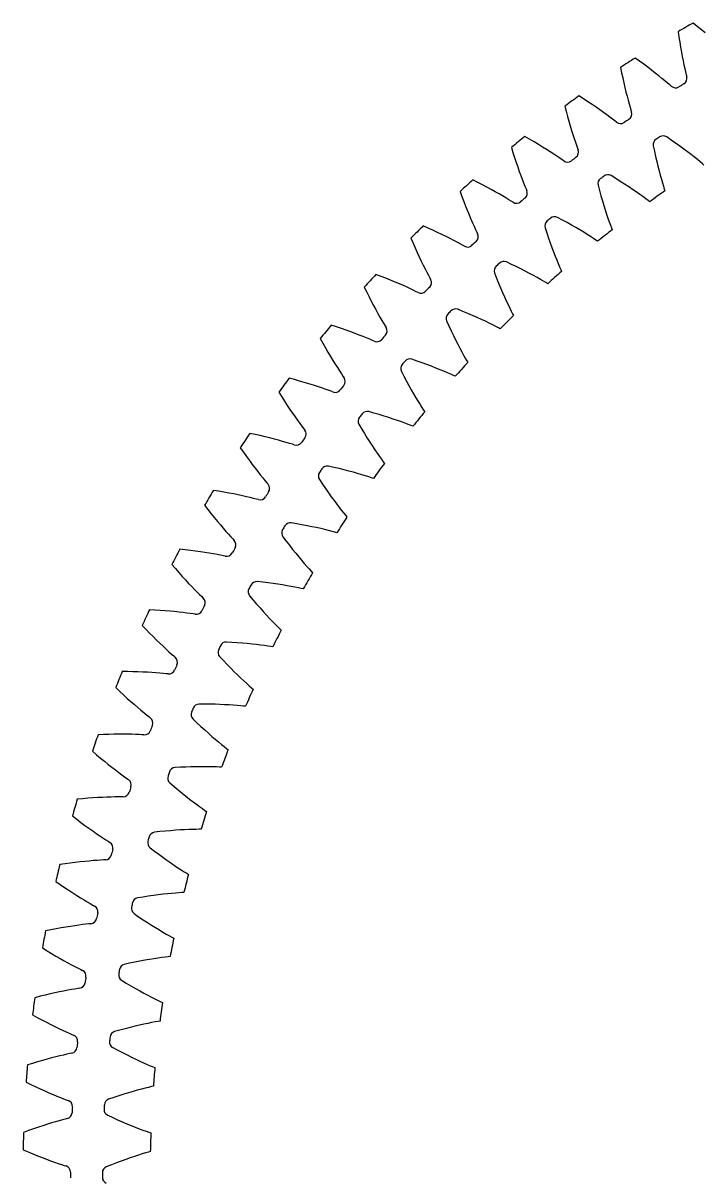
# Model space of a CAD drawing. Header units: millimetres. Extents: x -94 to 94, y -94 to 94.
# Drawn here: x -93.7 to -45.6, y -0.2 to 81.5 of the extents above; entities that cross this region are included whole.
import ezdxf

# ---------------------------------------------------------------- set-up
doc = ezdxf.new("R2010")
doc.units = ezdxf.units.MM

msp = doc.modelspace()

# ---------------------------------------------------------------- linework, layer by layer
at = {"layer": 'thin_ring_external'}
for p, q in [((-47.402409, 80.883089), (-47.34697, 80.503097)), ((-46.044242, 81.255227), (-46.345606, 81.493235)), ((-45.755409, 81.021977), (-46.044242, 81.255227)), ((-45.479518, 80.794222), (-45.755409, 81.021977)), ((-47.34697, 80.503097), (-47.289386, 80.136335)), ((-47.289386, 80.136335), (-47.23009, 79.783529)), ((-47.23009, 79.783529), (-47.169577, 79.445562)), ((-47.169577, 79.445562), (-47.108425, 79.123538)), ((-50.13312, 78.798188), (-50.446243, 79.020498)), ((-49.832754, 78.57999), (-50.13312, 78.798188)), ((-49.545594, 78.366619), (-49.832754, 78.57999)), ((-47.108425, 79.123538), (-47.047323, 78.818889)), ((-47.047323, 78.818889), (-46.987129, 78.533554)), ((-46.987129, 78.533554), (-46.928965, 78.270327)), ((-51.470514, 78.357187), (-51.395745, 77.98052)), ((-51.395745, 77.98052), (-51.319508, 77.617178)), ((-51.319508, 77.617178), (-51.242275, 77.26786)), ((-49.2722, 78.158919), (-49.545594, 78.366619)), ((-49.013293, 77.957905), (-49.2722, 78.158919)), ((-48.769835, 77.764844), (-49.013293, 77.957905)), ((-48.543162, 77.581382), (-48.769835, 77.764844)), ((-46.928965, 78.270327), (-46.874436, 78.033652)), ((-46.874436, 78.033652), (-46.826252, 77.831988)), ((-46.826252, 77.831988), (-46.794427, 77.693371)), ((-51.242275, 77.26786), (-51.164584, 76.933423)), ((-51.164584, 76.933423), (-51.087069, 76.614941)), ((-48.335249, 77.409789), (-48.543162, 77.581382)), ((-48.149325, 77.253518), (-48.335249, 77.409789)), ((-47.991689, 77.11883), (-48.149325, 77.253518)), ((-47.882745, 77.027404), (-47.991689, 77.11883)), ((-54.091206, 76.135574), (-54.415273, 76.341605)), ((-53.780091, 75.932997), (-54.091206, 76.135574)), ((-51.087069, 76.614941), (-51.010492, 76.31381)), ((-51.010492, 76.31381), (-50.935807, 76.031921)), ((-50.935807, 76.031921), (-50.864278, 75.772007)), ((-55.404338, 75.626859), (-55.310434, 75.254502)), ((-55.310434, 75.254502), (-55.215744, 74.895526)), ((-53.482411, 75.734567), (-53.780091, 75.932997)), ((-53.198768, 75.541097), (-53.482411, 75.734567)), ((-52.929935, 75.353565), (-53.198768, 75.541097)), ((-52.676937, 75.173188), (-52.929935, 75.353565)), ((-52.441191, 75.001539), (-52.676937, 75.173188)), ((-50.864278, 75.772007), (-50.797736, 75.538425)), ((-50.797736, 75.538425), (-50.739317, 75.339484)), ((-50.739317, 75.339484), (-50.700456, 75.202673)), ((-55.215744, 74.895526), (-55.120775, 74.550607)), ((-55.120775, 74.550607), (-55.026109, 74.220573)), ((-52.224789, 74.840786), (-52.441191, 75.001539)), ((-52.031128, 74.694212), (-52.224789, 74.840786)), ((-51.866819, 74.567749), (-52.031128, 74.694212)), ((-51.753349, 74.482005), (-51.866819, 74.567749)), ((-55.026109, 74.220573), (-54.932433, 73.906465)), ((-54.932433, 73.906465), (-54.84058, 73.609637)), ((-54.84058, 73.609637), (-54.751599, 73.331929)), ((-57.908175, 73.27433), (-58.242339, 73.463545)), ((-57.587122, 73.087903), (-57.908175, 73.27433)), ((-57.279698, 72.904932), (-57.587122, 73.087903)), ((-56.986546, 72.726197), (-57.279698, 72.904932)), ((-56.708489, 72.552637), (-56.986546, 72.726197)), ((-54.751599, 73.331929), (-54.666892, 73.076006)), ((-54.666892, 73.076006), (-54.58851, 72.846126)), ((-54.58851, 72.846126), (-54.520009, 72.650429)), ((-59.193619, 72.69923), (-59.080824, 72.332153)), ((-59.080824, 72.332153), (-58.967928, 71.978481)), ((-58.967928, 71.978481), (-58.855472, 71.638861)), ((-56.446611, 72.385413), (-56.708489, 72.552637)), ((-56.202408, 72.226025), (-56.446611, 72.385413)), ((-55.978079, 72.076532), (-56.202408, 72.226025)), ((-55.777187, 71.940037), (-55.978079, 72.076532)), ((-55.606636, 71.822129), (-55.777187, 71.940037)), ((-54.520009, 72.650429), (-54.474213, 72.51578)), ((-58.855472, 71.638861), (-58.744078, 71.314091)), ((-58.744078, 71.314091), (-58.634485, 71.005176)), ((-55.488936, 71.742291), (-55.606636, 71.822129)), ((-61.574068, 70.221922), (-61.917457, 70.393828)), ((-58.634485, 71.005176), (-58.527595, 70.713425)), ((-58.527595, 70.713425), (-58.42455, 70.440622)), ((-58.42455, 70.440622), (-58.326887, 70.189359)), ((-62.82847, 69.581937), (-62.697079, 69.221098)), ((-61.243915, 70.052132), (-61.574068, 70.221922)), ((-60.927549, 69.885096), (-61.243915, 70.052132)), ((-60.625653, 69.721563), (-60.927549, 69.885096)), ((-60.339097, 69.562427), (-60.625653, 69.721563)), ((-60.069021, 69.408793), (-60.339097, 69.562427)), ((-58.326887, 70.189359), (-58.236869, 69.963781)), ((-58.236869, 69.963781), (-58.158465, 69.771836)), ((-58.158465, 69.771836), (-58.105853, 69.639702)), ((-62.697079, 69.221098), (-62.566272, 68.873651)), ((-62.566272, 68.873651), (-62.436621, 68.540217)), ((-59.816999, 69.262082), (-60.069021, 69.408793)), ((-59.58533, 69.124238), (-59.816999, 69.262082)), ((-59.37773, 68.998179), (-59.58533, 69.124238)), ((-59.201381, 68.889134), (-59.37773, 68.998179)), ((-59.079757, 68.815409), (-59.201381, 68.889134)), ((-62.436621, 68.540217), (-62.308789, 68.221558)), ((-62.308789, 68.221558), (-62.183566, 67.918642)), ((-62.183566, 67.918642), (-62.061919, 67.63273)), ((-65.079321, 66.986313), (-65.43104, 67.140461)), ((-62.061919, 67.63273), (-61.945079, 67.365544)), ((-61.945079, 67.365544), (-61.834713, 67.119595)), ((-61.834713, 67.119595), (-61.733294, 66.898908)), ((-66.299409, 66.283112), (-66.149765, 65.929453)), ((-64.740929, 66.833602), (-65.079321, 66.986313)), ((-64.416447, 66.682938), (-64.740929, 66.833602)), ((-64.106595, 66.535034), (-64.416447, 66.682938)), ((-63.812287, 66.390737), (-64.106595, 66.535034)), ((-63.534719, 66.251093), (-63.812287, 66.390737)), ((-63.275534, 66.117442), (-63.534719, 66.251093)), ((-61.733294, 66.898908), (-61.645192, 66.711217)), ((-61.645192, 66.711217), (-61.585902, 66.581941)), ((-66.149765, 65.929453), (-66.001388, 65.589139)), ((-66.001388, 65.589139), (-65.85488, 65.262759)), ((-63.037129, 65.991607), (-63.275534, 66.117442)), ((-62.823363, 65.876313), (-63.037129, 65.991607)), ((-62.641676, 65.776414), (-62.823363, 65.876313)), ((-62.516447, 65.708996), (-62.641676, 65.776414)), ((-65.85488, 65.262759), (-65.710944, 64.951043)), ((-65.710944, 64.951043), (-65.570418, 64.654916)), ((-65.570418, 64.654916), (-65.43433, 64.375588)), ((-65.43433, 64.375588), (-65.304, 64.114717)), ((-65.304, 64.114717), (-65.18122, 63.874724)), ((-65.18122, 63.874724), (-65.068665, 63.659504)), ((-68.41479, 63.575944), (-68.773921, 63.711932)), ((-68.069042, 63.440711), (-68.41479, 63.575944)), ((-67.73729, 63.306812), (-68.069042, 63.440711)), ((-67.42029, 63.174922), (-67.73729, 63.306812)), ((-67.118998, 63.045841), (-67.42029, 63.174922)), ((-66.834662, 62.920552), (-67.118998, 63.045841)), ((-66.568991, 62.800309), (-66.834662, 62.920552)), ((-65.068665, 63.659504), (-64.971094, 63.476556)), ((-64.971094, 63.476556), (-64.90528, 63.350476)), ((-69.59738, 62.811362), (-69.429873, 62.465806)), ((-69.429873, 62.465806), (-69.264313, 62.133511)), ((-69.264313, 62.133511), (-69.101331, 61.815038)), ((-66.324471, 62.686812), (-66.568991, 62.800309)), ((-66.105097, 62.582583), (-66.324471, 62.686812)), ((-65.918546, 62.492091), (-66.105097, 62.582583)), ((-65.790038, 62.431155), (-65.918546, 62.492091)), ((-69.101331, 61.815038), (-68.941667, 61.511079)), ((-68.941667, 61.511079), (-68.786203, 61.222513)), ((-68.786203, 61.222513), (-68.63603, 60.950498)), ((-68.63603, 60.950498), (-68.49255, 60.696622)), ((-68.49255, 60.696622), (-68.357676, 60.463212)), ((-68.357676, 60.463212), (-68.234278, 60.254019)), ((-71.571772, 59.999713), (-71.937378, 60.117187)), ((-71.21957, 59.882311), (-71.571772, 59.999713)), ((-70.881414, 59.765526), (-71.21957, 59.882311)), ((-70.558093, 59.649994), (-70.881414, 59.765526)), ((-70.250603, 59.536465), (-70.558093, 59.649994)), ((-68.234278, 60.254019), (-68.127493, 60.076292)), ((-68.127493, 60.076292), (-68.055328, 59.953737)), ((-72.713779, 59.175745), (-72.528847, 58.839192)), ((-72.528847, 58.839192), (-72.346536, 58.515785)), ((-69.96024, 59.425858), (-70.250603, 59.536465)), ((-69.688776, 59.319338), (-69.96024, 59.425858)), ((-69.43878, 59.218474), (-69.688776, 59.319338)), ((-69.214371, 59.125582), (-69.43878, 59.218474)), ((-69.023442, 59.044734), (-69.214371, 59.125582)), ((-68.891991, 58.990439), (-69.023442, 59.044734)), ((-72.346536, 58.515785), (-72.167505, 58.206049)), ((-72.167505, 58.206049), (-71.992529, 57.910639)), ((-71.992529, 57.910639), (-71.822533, 57.630388)), ((-71.822533, 57.630388), (-71.658667, 57.366395)), ((-71.658667, 57.366395), (-71.502411, 57.120177)), ((-71.502411, 57.120177), (-71.355795, 56.893957)), ((-71.355795, 56.893957), (-71.221877, 56.691338)), ((-71.221877, 56.691338), (-71.106156, 56.519295)), ((-71.106156, 56.519295), (-71.027827, 56.400585)), ((-74.542032, 56.26695), (-74.913159, 56.365602)), ((-74.184294, 56.167684), (-74.542032, 56.26695)), ((-73.840616, 56.068318), (-74.184294, 56.167684)), ((-73.511818, 55.969445), (-73.840616, 56.068318)), ((-73.198932, 55.871766), (-73.511818, 55.969445)), ((-72.903301, 55.776129), (-73.198932, 55.871766)), ((-72.626752, 55.683609), (-72.903301, 55.776129)), ((-72.371932, 55.595641), (-72.626752, 55.683609)), ((-72.143072, 55.514329), (-72.371932, 55.595641)), ((-75.640477, 55.385745), (-75.438601, 55.059074)), ((-75.438601, 55.059074), (-75.240014, 54.745397)), ((-75.240014, 54.745397), (-75.045402, 54.445207)), ((-71.948264, 55.443335), (-72.143072, 55.514329)), ((-71.814212, 55.395823), (-71.948264, 55.443335)), ((-75.045402, 54.445207), (-74.85557, 54.159116)), ((-74.85557, 54.159116), (-74.671487, 53.887911)), ((-74.671487, 53.887911), (-74.494355, 53.63263)), ((-74.494355, 53.63263), (-74.32573, 53.394711)), ((-74.32573, 53.394711), (-74.167754, 53.176273)), ((-74.167754, 53.176273), (-74.023665, 52.980756)), ((-77.31782, 52.387393), (-77.6935, 52.466966)), ((-76.95548, 52.306522), (-77.31782, 52.387393)), ((-76.607177, 52.224835), (-76.95548, 52.306522)), ((-74.023665, 52.980756), (-73.899311, 52.814847)), ((-73.899311, 52.814847), (-73.815023, 52.700291)), ((-76.273759, 52.142879), (-76.607177, 52.224835)), ((-75.956294, 52.061303), (-76.273759, 52.142879)), ((-75.656165, 51.980886), (-75.956294, 52.061303)), ((-75.375252, 51.902608), (-75.656165, 51.980886)), ((-75.116273, 51.827766), (-75.375252, 51.902608)), ((-74.88356, 51.758246), (-75.116273, 51.827766)), ((-74.685382, 51.697292), (-74.88356, 51.758246)), ((-74.549078, 51.656686), (-74.685382, 51.697292)), ((-78.369837, 51.451249), (-78.151545, 51.135312)), ((-78.151545, 51.135312), (-77.9372, 50.832185)), ((-77.9372, 50.832185), (-77.727514, 50.542323)), ((-77.727514, 50.542323), (-77.523322, 50.266299)), ((-77.523322, 50.266299), (-77.325631, 50.004847)), ((-77.325631, 50.004847), (-77.135695, 49.758943)), ((-77.135695, 49.758943), (-76.955142, 49.529945)), ((-76.955142, 49.529945), (-76.786219, 49.319858)), ((-76.786219, 49.319858), (-76.632334, 49.131954)), ((-76.632334, 49.131954), (-76.499671, 48.97261)), ((-79.891894, 48.371162), (-80.271148, 48.431449)), ((-79.525898, 48.308899), (-79.891894, 48.371162)), ((-79.173878, 48.245102), (-79.525898, 48.308899)), ((-78.836711, 48.180279), (-79.173878, 48.245102)), ((-76.499671, 48.97261), (-76.409643, 48.862507)), ((-78.515494, 48.115019), (-78.836711, 48.180279)), ((-78.211651, 48.050032), (-78.515494, 48.115019)), ((-77.927108, 47.986199), (-78.211651, 48.050032)), ((-77.664645, 47.924678), (-77.927108, 47.986199)), ((-77.428685, 47.867131), (-77.664645, 47.924678)), ((-77.227653, 47.816375), (-77.428685, 47.867131)), ((-77.089454, 47.782783), (-77.227653, 47.816375)), ((-80.89474, 47.382524), (-80.6606, 47.078145)), ((-80.6606, 47.078145), (-80.431057, 46.786358)), ((-80.431057, 46.786358), (-80.206844, 46.507581)), ((-80.206844, 46.507581), (-79.988824, 46.242342)), ((-79.988824, 46.242342), (-79.778041, 45.991325)), ((-79.778041, 45.991325), (-79.575797, 45.755441)), ((-79.575797, 45.755441), (-79.383787, 45.535961)), ((-79.383787, 45.535961), (-79.204357, 45.334773)), ((-79.204357, 45.334773), (-79.041079, 45.154971)), ((-79.041079, 45.154971), (-78.900452, 45.002609)), ((-78.900452, 45.002609), (-78.80492, 44.897247)), ((-82.25754, 44.228737), (-82.639378, 44.269581)), ((-81.888843, 44.185243), (-82.25754, 44.228737)), ((-81.534024, 44.139504), (-81.888843, 44.185243)), ((-81.193987, 44.091981), (-81.534024, 44.139504)), ((-80.869857, 44.043208), (-81.193987, 44.091981)), ((-80.563091, 43.99382), (-80.869857, 44.043208)), ((-80.27566, 43.944599), (-80.563091, 43.99382)), ((-80.010398, 43.89656), (-80.27566, 43.944599)), ((-79.771808, 43.851137), (-80.010398, 43.89656)), ((-79.568447, 43.810712), (-79.771808, 43.851137)), ((-79.428712, 43.78422), (-79.568447, 43.810712)), ((-83.208597, 43.190183), (-82.959221, 42.898156)), ((-82.959221, 42.898156), (-82.715079, 42.61847)), ((-82.715079, 42.61847), (-82.476924, 42.351505)), ((-82.476924, 42.351505), (-82.245645, 42.097745)), ((-82.245645, 42.097745), (-82.02232, 41.857818)), ((-82.02232, 41.857818), (-81.808295, 41.632568)), ((-81.808295, 41.632568), (-81.605329, 41.423178)), ((-81.605329, 41.423178), (-81.41586, 41.231415)), ((-81.41586, 41.231415), (-81.243614, 41.060185)), ((-81.243614, 41.060185), (-81.095391, 40.915202)), ((-81.095391, 40.915202), (-80.994604, 40.814855)), ((-84.408586, 39.970925), (-84.79201, 39.992218)), ((-84.038148, 39.946313), (-84.408586, 39.970925)), ((-83.681457, 39.918751), (-84.038148, 39.946313)), ((-83.339436, 39.888652), (-83.681457, 39.918751)), ((-83.013239, 39.856493), (-83.339436, 39.888652)), ((-82.704352, 39.822833), (-83.013239, 39.856493)), ((-82.414782, 39.788353), (-82.704352, 39.822833)), ((-82.147414, 39.753921), (-82.414782, 39.788353)), ((-81.906815, 39.720739), (-82.147414, 39.753921)), ((-81.701655, 39.690751), (-81.906815, 39.720739)), ((-81.56075, 39.671428), (-81.701655, 39.690751)), ((-85.305373, 38.885163), (-85.041411, 38.606251)), ((-85.041411, 38.606251), (-84.783306, 38.339395)), ((-84.783306, 38.339395), (-84.53183, 38.084939)), ((-84.53183, 38.084939), (-84.287896, 37.84332)), ((-84.287896, 37.84332), (-84.052611, 37.615109)), ((-84.052611, 37.615109), (-83.827364, 37.401081)), ((-83.827364, 37.401081), (-83.613971, 37.202328)), ((-83.613971, 37.202328), (-83.414958, 37.020489)), ((-83.414958, 37.020489), (-83.234193, 36.858277)), ((-83.234193, 36.858277), (-83.078761, 36.721052)), ((-83.078761, 36.721052), (-82.972982, 36.625982)), ((-86.339419, 35.608832), (-86.72343, 35.61052)), ((-85.968207, 35.603168), (-86.339419, 35.608832)), ((-85.610574, 35.593854), (-85.968207, 35.603168)), ((-85.267463, 35.581259), (-85.610574, 35.593854)), ((-84.940049, 35.565797), (-85.267463, 35.581259)), ((-84.629846, 35.547953), (-84.940049, 35.565797)), ((-84.338894, 35.528303), (-84.629846, 35.547953)), ((-84.070116, 35.507569), (-84.338894, 35.528303)), ((-83.828137, 35.486715), (-84.070116, 35.507569)), ((-83.621713, 35.467242), (-83.828137, 35.486715)), ((-83.480006, 35.455139), (-83.621713, 35.467242)), ((-87.179596, 34.478697), (-86.901737, 34.213626)), ((-86.901737, 34.213626), (-86.630344, 33.960298)), ((-86.630344, 33.960298), (-86.366203, 33.719014)), ((-86.366203, 33.719014), (-86.11025, 33.490165)), ((-86.11025, 33.490165), (-85.863619, 33.274266)), ((-85.863619, 33.274266), (-85.627738, 33.072018)), ((-85.627738, 33.072018), (-85.404475, 32.88442)), ((-85.404475, 32.88442), (-85.196436, 32.712981)), ((-85.196436, 32.712981), (-85.007625, 32.56021)), ((-85.007625, 32.56021), (-84.845388, 32.4311)), ((-84.845388, 32.4311), (-84.734892, 32.341556)), ((-88.045002, 31.153841), (-88.428599, 31.135918)), ((-87.673986, 31.167138), (-88.045002, 31.153841)), ((-87.316344, 31.176097), (-87.673986, 31.167138)), ((-86.973037, 31.181038), (-87.316344, 31.176097)), ((-86.64526, 31.182314), (-86.973037, 31.181038)), ((-86.334551, 31.180333), (-86.64526, 31.182314)), ((-86.042975, 31.175565), (-86.334551, 31.180333)), ((-85.773489, 31.168581), (-86.042975, 31.175565)), ((-85.530761, 31.16011), (-85.773489, 31.168581)), ((-85.323612, 31.151202), (-85.530761, 31.16011)), ((-85.181471, 31.146351), (-85.323612, 31.151202)), ((-88.826378, 29.982279), (-88.535347, 29.731742)), ((-88.535347, 29.731742), (-88.251372, 29.492602)), ((-88.251372, 29.492602), (-87.975256, 29.26512)), ((-87.975256, 29.26512), (-87.707951, 29.049639)), ((-87.707951, 29.049639), (-87.450619, 28.846614)), ((-87.450619, 28.846614), (-87.204718, 28.656674)), ((-87.204718, 28.656674), (-86.972167, 28.480721)), ((-86.972167, 28.480721), (-86.755646, 28.320128)), ((-86.755646, 28.320128), (-86.559281, 28.177197)), ((-86.559281, 28.177197), (-86.390664, 28.05654)), ((-86.390664, 28.05654), (-86.27574, 27.972754)), ((-89.520886, 26.617572), (-89.903067, 26.580086)), ((-89.151033, 26.649796), (-89.520886, 26.617572)), ((-88.794315, 26.677006), (-89.151033, 26.649796)), ((-88.451708, 26.699469), (-88.794315, 26.677006)), ((-88.124424, 26.71748), (-88.451708, 26.699469)), ((-87.814019, 26.731366), (-88.124424, 26.71748)), ((-87.52258, 26.741493), (-87.814019, 26.731366)), ((-87.253088, 26.748278), (-87.52258, 26.741493)), ((-87.010245, 26.752212), (-87.253088, 26.748278)), ((-86.802911, 26.753893), (-87.010245, 26.752212)), ((-86.660708, 26.756306), (-86.802911, 26.753893)), ((-90.241422, 25.407641), (-89.937978, 25.172291)), ((-89.937978, 25.172291), (-89.642163, 24.947963)), ((-89.642163, 24.947963), (-89.354792, 24.734877)), ((-89.354792, 24.734877), (-89.076833, 24.533325)), ((-89.076833, 24.533325), (-88.80947, 24.343705)), ((-88.80947, 24.343705), (-88.554191, 24.166569)), ((-88.554191, 24.166569), (-88.31296, 24.002719)), ((-88.31296, 24.002719), (-88.088521, 23.853391)), ((-88.088521, 23.853391), (-87.885114, 23.720674)), ((-87.885114, 23.720674), (-87.710556, 23.608783)), ((-87.710556, 23.608783), (-87.591503, 23.530975)), ((-90.395495, 22.062928), (-90.76322, 22.011862)), ((-90.040631, 22.108316), (-90.395495, 22.062928)), ((-89.699618, 22.148244), (-90.040631, 22.108316)), ((-89.373681, 22.182943), (-89.699618, 22.148244)), ((-89.06439, 22.212661), (-89.373681, 22.182943)), ((-88.773848, 22.237655), (-89.06439, 22.212661)), ((-88.505055, 22.258192), (-88.773848, 22.237655)), ((-88.262729, 22.274521), (-88.505055, 22.258192)), ((-88.055751, 22.286786), (-88.262729, 22.274521)), ((-87.913857, 22.296457), (-88.055751, 22.286786)), ((-90.76322, 22.011862), (-91.142989, 21.95491)), ((-91.421037, 20.766718), (-91.105971, 20.547169)), ((-91.105971, 20.547169), (-90.799088, 20.338238)), ((-90.799088, 20.338238), (-90.501211, 20.140103)), ((-90.501211, 20.140103), (-90.213324, 19.953007)), ((-90.213324, 19.953007), (-89.936627, 19.777285)), ((-89.936627, 19.777285), (-89.672637, 19.613415)), ((-89.672637, 19.613415), (-89.423354, 19.462097)), ((-89.423354, 19.462097), (-89.191583, 19.324423)), ((-89.191583, 19.324423), (-88.981664, 19.202265)), ((-88.981664, 19.202265), (-88.801621, 19.099434)), ((-88.801621, 19.099434), (-88.678751, 19.027806)), ((-91.768763, 17.348724), (-92.145129, 17.272456)), ((-91.404125, 17.418501), (-91.768763, 17.348724)), ((-91.052042, 17.481949), (-91.404125, 17.418501)), ((-90.713513, 17.539237), (-91.052042, 17.481949)), ((-90.389773, 17.590534), (-90.713513, 17.539237)), ((-90.082402, 17.636005), (-90.389773, 17.590534)), ((-89.793515, 17.675802), (-90.082402, 17.636005)), ((-89.526121, 17.710037), (-89.793515, 17.675802)), ((-89.284945, 17.738718), (-89.526121, 17.710037)), ((-89.078864, 17.761535), (-89.284945, 17.738718)), ((-88.937649, 17.778438), (-89.078864, 17.761535)), ((-92.362144, 16.071616), (-92.036279, 15.868441)), ((-92.036279, 15.868441), (-91.719128, 15.675452)), ((-91.719128, 15.675452), (-91.411523, 15.492785)), ((-91.411523, 15.492785), (-91.114458, 15.320633)), ((-91.114458, 15.320633), (-90.82915, 15.15927)), ((-90.82915, 15.15927), (-90.557137, 15.009093)), ((-90.557137, 15.009093), (-90.300452, 14.8707)), ((-90.300452, 14.8707), (-90.061954, 14.745041)), ((-90.061954, 14.745041), (-89.846072, 14.63376)), ((-89.846072, 14.63376), (-89.661012, 14.540256)), ((-89.661012, 14.540256), (-89.534645, 14.474996)), ((-90.313625, 13.115678), (-90.578922, 13.067835)), ((-90.074227, 13.156636), (-90.313625, 13.115678)), ((-89.86958, 13.189947), (-90.074227, 13.156636)), ((-89.729412, 13.214038), (-89.86958, 13.189947)), ((-92.534892, 12.640326), (-92.906873, 12.54494)), ((-92.174293, 12.728631), (-92.534892, 12.640326)), ((-91.825909, 12.809974), (-92.174293, 12.728631)), ((-91.490746, 12.884472), (-91.825909, 12.809974)), ((-91.170047, 12.952232), (-91.490746, 12.884472)), ((-90.8654, 13.013339), (-91.170047, 12.952232)), ((-90.578922, 13.067835), (-90.8654, 13.013339)), ((-93.062289, 11.334586), (-92.726475, 11.148315)), ((-92.726475, 11.148315), (-92.399884, 10.971771)), ((-92.399884, 10.971771), (-92.083353, 10.805049)), ((-92.083353, 10.805049), (-91.777885, 10.64829)), ((-91.777885, 10.64829), (-91.484709, 10.501705)), ((-91.484709, 10.501705), (-91.205383, 10.365613)), ((-91.205383, 10.365613), (-90.941967, 10.240507)), ((-90.941967, 10.240507), (-90.697364, 10.12719)), ((-90.697364, 10.12719), (-90.476081, 10.027078)), ((-90.476081, 10.027078), (-90.286489, 9.943145)), ((-90.286489, 9.943145), (-90.156955, 9.884422)), ((-92.02929, 8.196094), (-92.360212, 8.104578)), ((-91.71247, 8.28014), (-92.02929, 8.196094)), ((-91.41134, 8.356722), (-91.71247, 8.28014)), ((-91.128018, 8.425775), (-91.41134, 8.356722)), ((-90.86551, 8.487102), (-91.128018, 8.425775)), ((-90.628516, 8.540231), (-90.86551, 8.487102)), ((-90.425837, 8.583947), (-90.628516, 8.540231)), ((-90.287082, 8.615164), (-90.425837, 8.583947)), ((-93.059608, 7.898951), (-93.426233, 7.784696)), ((-92.703988, 8.005553), (-93.059608, 7.898951)), ((-92.360212, 8.104578), (-92.703988, 8.005553)), ((-93.519645, 6.567985), (-93.174759, 6.399104)), ((-93.174759, 6.399104), (-92.839578, 6.239466)), ((-92.839578, 6.239466), (-92.514947, 6.089124)), ((-92.514947, 6.089124), (-92.201874, 5.948166)), ((-92.201874, 5.948166), (-91.901596, 5.816742)), ((-91.901596, 5.816742), (-91.615685, 5.695091)), ((-91.615685, 5.695091), (-91.346225, 5.583598)), ((-91.346225, 5.583598), (-91.096155, 5.482918)), ((-91.096155, 5.482918), (-90.870049, 5.394235)), ((-90.870049, 5.394235), (-90.676418, 5.320093)), ((-90.676418, 5.320093), (-90.544054, 5.26806)), ((-92.653558, 3.378039), (-92.991829, 3.261589)), ((-92.327741, 3.486332), (-92.653558, 3.378039)), ((-92.015625, 3.586446), (-92.327741, 3.486332)), ((-91.718798, 3.678304), (-92.015625, 3.586446)), ((-91.439372, 3.761733), (-91.718798, 3.678304)), ((-91.180338, 3.836384), (-91.439372, 3.761733)), ((-90.946366, 3.901544), (-91.180338, 3.836384)), ((-90.746183, 3.955553), (-90.946366, 3.901544)), ((-90.609203, 3.993814), (-90.746183, 3.955553)), ((-93.341543, 3.136969), (-93.701855, 3.004142)), ((-92.991829, 3.261589), (-93.341543, 3.136969)), ((-93.73302, 1.784249), (-93.379959, 1.633198)), ((-93.379959, 1.633198), (-93.037065, 1.490883)), ((-93.037065, 1.490883), (-92.705181, 1.357313)), ((-92.705181, 1.357313), (-92.385319, 1.232525)), ((-92.385319, 1.232525), (-92.078722, 1.116605)), ((-92.078722, 1.116605), (-91.786973, 1.00971)), ((-91.786973, 1.00971), (-91.512171, 0.912122)), ((-91.512171, 0.912122), (-91.257286, 0.824342)), ((-91.257286, 0.824342), (-91.026947, 0.74732)), ((-91.026947, 0.74732), (-90.829783, 0.683161)), ((-90.829783, 0.683161), (-90.694935, 0.637955))]:
    msp.add_line(p, q, dxfattribs=at)
for centre, radius, start, end in [((0, 0), 93.75, 119.627104, 120.372896), ((0, 0), 93.75, 122.553933, 123.299726), ((-47.229708, 77.57922), 0.45, 301.332774, 14.694734), ((-47.582993, 77.363036), 0.45, 228.232095, 301.594055), ((0, 0), 90.375, 121.332774, 121.594055), ((0, 0), 93.75, 125.480762, 126.226555), ((-51.12934, 75.066445), 0.45, 304.259603, 17.621564), ((-51.471126, 74.832505), 0.45, 231.158924, 304.520884), ((0, 0), 90.375, 124.259603, 124.520884), ((0, 0), 93.75, 128.407592, 129.153384), ((0, 0), 90.375, 127.186433, 127.447714), ((-54.895582, 72.357831), 0.45, 307.186433, 20.548393), ((-55.224977, 72.106744), 0.45, 234.085753, 307.447714), ((0, 0), 93.75, 131.334421, 132.080213), ((-58.518608, 69.460443), 0.45, 310.113262, 23.475222), ((-58.834753, 69.192865), 0.45, 237.012583, 310.374543), ((0, 0), 90.375, 130.113262, 130.374543), ((0, 0), 93.75, 134.26125, 135.007043), ((-61.988965, 66.381841), 0.45, 313.040091, 26.402051), ((-62.291035, 66.098469), 0.45, 239.939412, 313.301372), ((0, 0), 90.375, 133.040091, 133.301372), ((0, 0), 93.75, 137.188079, 137.933872), ((-65.2976, 63.130056), 0.45, 315.966921, 29.328881), ((-65.584807, 62.83163), 0.45, 242.866241, 316.228201), ((0, 0), 90.375, 135.966921, 136.228201), ((0, 0), 93.75, 140.114909, 140.860701), ((-68.435882, 59.713572), 0.45, 318.89375, 32.25571), ((-68.707476, 59.400871), 0.45, 245.793071, 319.155031), ((0, 0), 90.375, 138.89375, 139.155031), ((-71.395621, 56.141303), 0.45, 321.820579, 35.182539), ((0, 0), 93.75, 143.041738, 143.78753), ((0, 0), 90.375, 141.820579, 142.08186), ((-71.650894, 55.815141), 0.45, 248.7199, 322.08186), ((0, 0), 93.75, 145.968567, 146.71436), ((-74.169098, 52.422567), 0.45, 324.747408, 38.109368), ((-74.407384, 52.083796), 0.45, 251.646729, 325.008689), ((0, 0), 90.375, 144.747408, 145.008689), ((0, 0), 93.75, 148.895396, 149.641189), ((0, 0), 90.375, 147.674238, 147.935518), ((-76.749076, 48.567066), 0.45, 327.674238, 41.036198), ((-76.969753, 48.216571), 0.45, 254.573558, 327.935518), ((0, 0), 93.75, 151.822226, 152.568018), ((0, 0), 90.375, 150.601067, 150.862348), ((-79.128825, 44.58486), 0.45, 330.601067, 43.963027), ((-79.331318, 44.223554), 0.45, 257.500388, 330.862348), ((0, 0), 90.375, 153.527896, 153.789177), ((-81.302135, 40.486337), 0.45, 333.527896, 46.889856), ((0, 0), 93.75, 154.749055, 155.494847), ((-81.485915, 40.115162), 0.45, 260.427217, 333.789177), ((0, 0), 90.375, 156.454725, 156.716006), ((-83.263337, 36.282189), 0.45, 336.454725, 49.816686), ((0, 0), 93.75, 157.675884, 158.421677), ((-83.427926, 35.902115), 0.45, 263.354046, 336.716006), ((-85.007315, 31.983386), 0.45, 339.381555, 52.743515), ((0, 0), 93.75, 160.602714, 161.348506), ((-85.152282, 31.595403), 0.45, 266.280875, 339.642836), ((0, 0), 90.375, 159.381555, 159.642836), ((-86.529519, 27.601141), 0.45, 342.308384, 55.670344), ((-86.654486, 27.206263), 0.45, 269.207705, 342.569665), ((0, 0), 90.375, 162.308384, 162.569665), ((0, 0), 93.75, 163.529543, 164.275335), ((-87.825977, 23.146889), 0.45, 345.235213, 58.597173), ((0, 0), 90.375, 165.235213, 165.496494), ((-87.930618, 22.746144), 0.45, 272.134534, 345.496494), ((0, 0), 93.75, 166.456372, 167.202165), ((-88.893307, 18.632248), 0.45, 348.162042, 61.524003), ((-88.977349, 18.226684), 0.45, 275.061363, 348.423323), ((0, 0), 90.375, 168.162042, 168.423323), ((0, 0), 93.75, 169.383201, 170.128994), ((-89.728724, 14.068999), 0.45, 351.088872, 64.450832), ((0, 0), 90.375, 171.088872, 171.350153), ((-89.791948, 13.659672), 0.45, 277.988193, 351.350153), ((0, 0), 93.75, 172.310031, 173.055823), ((-90.330049, 9.469044), 0.45, 354.015701, 67.377661), ((-90.372291, 9.057023), 0.45, 280.915022, 354.276982), ((0, 0), 90.375, 174.015701, 174.276982), ((0, 0), 93.75, 175.23686, 175.982652), ((-90.695714, 4.844387), 0.45, 356.94253, 70.30449), ((-90.716862, 4.430746), 0.45, 283.841851, 357.203811), ((0, 0), 90.375, 176.94253, 177.203811), ((0, 0), 93.75, 178.163689, 178.909482), ((-90.824764, 0.20709), 0.45, 359.86936, 73.23132), ((0, 0), 90.375, 179.86936, 180.13064)]:
    msp.add_arc(centre, radius, start, end, dxfattribs=at)
at = {"layer": 'thin_ring_internal'}
for p, q in [((-49.155039, 72.812259), (-49.074875, 72.430178)), ((-47.886863, 73.221051), (-48.208429, 73.442428)), ((-47.577461, 73.004216), (-47.886863, 73.221051)), ((-47.281842, 72.79189), (-47.577461, 73.004216)), ((-47.000573, 72.584938), (-47.281842, 72.79189)), ((-49.074875, 72.430178), (-48.994208, 72.06107)), ((-48.994208, 72.06107), (-48.912384, 71.706419)), ((-46.734385, 72.3844), (-47.000573, 72.584938)), ((-46.484248, 72.191566), (-46.734385, 72.3844)), ((-46.251518, 72.008112), (-46.484248, 72.191566)), ((-46.038198, 71.836344), (-46.251518, 72.008112)), ((-48.912384, 71.706419), (-48.829981, 71.36708)), ((-48.829981, 71.36708), (-48.747676, 71.044128)), ((-45.84757, 71.679759), (-46.038198, 71.836344)), ((-45.686051, 71.544682), (-45.84757, 71.679759)), ((-45.576462, 71.451723), (-45.686051, 71.544682)), ((-51.813951, 70.496727), (-52.147126, 70.700213)), ((-51.493169, 70.297111), (-51.813951, 70.496727)), ((-51.186396, 70.101246), (-51.493169, 70.297111)), ((-48.747676, 71.044128), (-48.666285, 70.738959)), ((-48.666285, 70.738959), (-48.586832, 70.453465)), ((-48.586832, 70.453465), (-48.510671, 70.19039)), ((-53.05791, 70.019291), (-52.957001, 69.642157)), ((-52.957001, 69.642157), (-52.856298, 69.278006)), ((-50.894246, 69.909963), (-51.186396, 70.101246)), ((-50.617503, 69.72426), (-50.894246, 69.909963)), ((-50.35721, 69.545374), (-50.617503, 69.72426)), ((-50.114808, 69.374903), (-50.35721, 69.545374)), ((-48.510671, 70.19039), (-48.439762, 69.954106)), ((-48.439762, 69.954106), (-48.377464, 69.752976)), ((-48.377464, 69.752976), (-48.333987, 69.616006)), ((-52.856298, 69.278006), (-52.755229, 68.928352)), ((-52.755229, 68.928352), (-52.654417, 68.594019)), ((-49.892427, 69.21504), (-50.114808, 69.374903)), ((-49.693532, 69.069099), (-49.892427, 69.21504)), ((-49.524877, 68.943044), (-49.693532, 69.069099)), ((-49.410375, 68.856208), (-49.524877, 68.943044)), ((-52.654417, 68.594019), (-52.554599, 68.276044)), ((-52.554599, 68.276044), (-52.456665, 67.975774)), ((-52.456665, 67.975774), (-52.36174, 67.695046)), ((-56.802436, 67.017358), (-56.681082, 66.646297)), ((-55.586405, 67.562013), (-55.930196, 67.747001)), ((-55.255201, 67.380212), (-55.586405, 67.562013)), ((-54.93819, 67.201392), (-55.255201, 67.380212)), ((-54.63603, 67.026349), (-54.93819, 67.201392)), ((-54.349559, 66.856036), (-54.63603, 67.026349)), ((-52.36174, 67.695046), (-52.271326, 67.436522)), ((-52.271326, 67.436522), (-52.187619, 67.204464)), ((-52.187619, 67.204464), (-52.114431, 67.007036)), ((-52.114431, 67.007036), (-52.063538, 66.872644)), ((-56.681082, 66.646297), (-56.560643, 66.288188)), ((-56.560643, 66.288188), (-56.440631, 65.944576)), ((-54.079885, 66.691631), (-54.349559, 66.856036)), ((-53.828536, 66.534651), (-54.079885, 66.691631)), ((-53.597756, 66.387172), (-53.828536, 66.534651)), ((-53.391189, 66.252309), (-53.597756, 66.387172)), ((-53.215902, 66.135653), (-53.391189, 66.252309)), ((-56.440631, 65.944576), (-56.321712, 65.616247)), ((-56.321712, 65.616247), (-56.204678, 65.304197)), ((-53.096828, 66.055199), (-53.215902, 66.135653)), ((-59.192968, 64.425667), (-59.546347, 64.591605)), ((-56.204678, 65.304197), (-56.090493, 65.009724)), ((-56.090493, 65.009724), (-55.980379, 64.734598)), ((-55.980379, 64.734598), (-55.875982, 64.481398)), ((-60.377441, 63.815418), (-60.236005, 63.451538)), ((-58.85233, 64.262225), (-59.192968, 64.425667)), ((-58.526027, 64.100983), (-58.85233, 64.262225)), ((-58.214758, 63.942701), (-58.526027, 64.100983)), ((-57.919414, 63.788286), (-58.214758, 63.942701)), ((-57.641165, 63.638854), (-57.919414, 63.788286)), ((-55.875982, 64.481398), (-55.779728, 64.254256)), ((-55.779728, 64.254256), (-55.695868, 64.06112)), ((-55.695868, 64.06112), (-55.637712, 63.929708)), ((-60.236005, 63.451538), (-60.09619, 63.100541)), ((-60.09619, 63.100541), (-59.957592, 62.763995)), ((-57.381618, 63.495835), (-57.641165, 63.638854)), ((-57.143129, 63.361178), (-57.381618, 63.495835)), ((-56.929505, 63.237797), (-57.143129, 63.361178)), ((-56.748109, 63.130886), (-56.929505, 63.237797)), ((-56.62482, 63.057055), (-56.748109, 63.130886)), ((-59.957592, 62.763995), (-59.820921, 62.44265)), ((-59.820921, 62.44265), (-59.687021, 62.137457)), ((-59.687021, 62.137457), (-59.556925, 61.849659)), ((-59.556925, 61.849659), (-59.431951, 61.580957)), ((-59.431951, 61.580957), (-59.313883, 61.333835)), ((-59.313883, 61.333835), (-59.205368, 61.112289)), ((-62.622875, 61.09705), (-62.984789, 61.243442)), ((-62.27382, 60.952453), (-62.622875, 61.09705)), ((-61.939199, 60.809271), (-62.27382, 60.952453)), ((-61.619751, 60.668224), (-61.939199, 60.809271)), ((-61.316415, 60.530168), (-61.619751, 60.668224)), ((-61.030421, 60.396153), (-61.316415, 60.530168)), ((-59.205368, 61.112289), (-59.111086, 60.92402)), ((-59.111086, 60.92402), (-59.045841, 60.79598)), ((-63.772256, 60.423028), (-63.61116, 60.067415)), ((-63.61116, 60.067415), (-63.452385, 59.724577)), ((-63.452385, 59.724577), (-63.295616, 59.396102)), ((-60.763451, 60.267521), (-61.030421, 60.396153)), ((-60.517965, 60.146089), (-60.763451, 60.267521)), ((-60.297922, 60.034558), (-60.517965, 60.146089)), ((-60.110958, 59.937713), (-60.297922, 60.034558)), ((-59.983821, 59.870725), (-60.110958, 59.937713)), ((-63.295616, 59.396102), (-63.1416, 59.0827)), ((-63.1416, 59.0827), (-62.991234, 58.785275)), ((-62.991234, 58.785275), (-62.845615, 58.50501)), ((-62.845615, 58.50501), (-62.706155, 58.243534)), ((-62.706155, 58.243534), (-62.574768, 58.003228)), ((-65.865892, 57.586095), (-66.23526, 57.712505)), ((-65.509461, 57.460776), (-65.865892, 57.586095)), ((-65.16752, 57.336081), (-65.509461, 57.460776)), ((-64.840846, 57.212689), (-65.16752, 57.336081)), ((-64.530424, 57.091404), (-64.840846, 57.212689)), ((-62.574768, 58.003228), (-62.454316, 57.787939)), ((-62.454316, 57.787939), (-62.349893, 57.6051)), ((-62.349893, 57.6051), (-62.277753, 57.480814)), ((-66.976749, 56.850312), (-66.796474, 56.504027)), ((-66.796474, 56.504027), (-66.619214, 56.170371)), ((-64.237538, 56.973207), (-64.530424, 57.091404)), ((-63.963942, 56.859346), (-64.237538, 56.973207)), ((-63.712191, 56.7515), (-63.963942, 56.859346)), ((-63.486385, 56.652152), (-63.712191, 56.7515)), ((-63.294412, 56.565662), (-63.486385, 56.652152)), ((-63.163807, 56.505717), (-63.294412, 56.565662)), ((-66.619214, 56.170371), (-66.444741, 55.850947)), ((-66.444741, 55.850947), (-66.27384, 55.546424)), ((-66.27384, 55.546424), (-66.107456, 55.257654)), ((-66.107456, 55.257654), (-65.94675, 54.985759)), ((-65.94675, 54.985759), (-65.793218, 54.732289)), ((-68.912338, 53.90328), (-69.288059, 54.009331)), ((-65.793218, 54.732289), (-65.648905, 54.499517)), ((-65.648905, 54.499517), (-65.516876, 54.291127)), ((-65.516876, 54.291127), (-65.402624, 54.114263)), ((-65.402624, 54.114263), (-65.323805, 53.994102)), ((-69.981357, 53.107933), (-69.782441, 52.772009)), ((-68.549596, 53.797613), (-68.912338, 53.90328)), ((-68.201356, 53.691777), (-68.549596, 53.797613)), ((-67.868431, 53.586409), (-68.201356, 53.691777)), ((-67.551849, 53.482256), (-67.868431, 53.586409)), ((-67.252945, 53.38023), (-67.551849, 53.482256)), ((-66.973539, 53.28148), (-67.252945, 53.38023)), ((-66.716274, 53.187543), (-66.973539, 53.28148)), ((-66.485381, 53.100675), (-66.716274, 53.187543)), ((-69.782441, 52.772009), (-69.587225, 52.448531)), ((-69.587225, 52.448531), (-69.395568, 52.139111)), ((-66.288971, 53.024797), (-66.485381, 53.100675)), ((-66.155287, 52.972073), (-66.288971, 53.024797)), ((-69.395568, 52.139111), (-69.208294, 51.844375)), ((-69.208294, 51.844375), (-69.026388, 51.565122)), ((-69.026388, 51.565122), (-68.851074, 51.30241)), ((-68.851074, 51.30241), (-68.683929, 51.057702)), ((-68.683929, 51.057702), (-68.527119, 50.833158)), ((-68.527119, 50.833158), (-68.383908, 50.632289)), ((-71.753123, 50.059597), (-72.134074, 50.144972)), ((-71.385152, 49.973897), (-71.753123, 50.059597)), ((-71.031652, 49.887236), (-71.385152, 49.973897)), ((-70.69347, 49.800205), (-71.031652, 49.887236)), ((-68.383908, 50.632289), (-68.260168, 50.461928)), ((-68.260168, 50.461928), (-68.174904, 50.34625)), ((-72.777114, 49.207058), (-72.56015, 48.882499)), ((-70.371672, 49.713497), (-70.69347, 49.800205)), ((-70.067643, 49.627946), (-70.371672, 49.713497)), ((-69.783262, 49.544601), (-70.067643, 49.627946)), ((-69.521251, 49.464854), (-69.783262, 49.544601)), ((-69.285958, 49.390723), (-69.521251, 49.464854)), ((-69.085697, 49.325685), (-69.285958, 49.390723)), ((-68.949333, 49.28034), (-69.085697, 49.325685)), ((-72.56015, 48.882499), (-72.34756, 48.570164)), ((-72.34756, 48.570164), (-72.139293, 48.271672)), ((-72.139293, 48.271672), (-71.936202, 47.987603)), ((-71.936202, 47.987603), (-71.739318, 47.7187)), ((-71.739318, 47.7187), (-71.549919, 47.465953)), ((-71.549919, 47.465953), (-71.369661, 47.230738)), ((-71.369661, 47.230738), (-71.200822, 47.015093)), ((-71.200822, 47.015093), (-71.046855, 46.822344)), ((-71.046855, 46.822344), (-70.913997, 46.658994)), ((-70.913997, 46.658994), (-70.822543, 46.548146)), ((-74.379769, 46.066517), (-74.764814, 46.130961)), ((-74.007667, 46.001039), (-74.379769, 46.066517)), ((-73.649961, 45.933812), (-74.007667, 46.001039)), ((-73.307531, 45.865379), (-73.649961, 45.933812)), ((-72.981479, 45.796373), (-73.307531, 45.865379)), ((-72.673231, 45.727552), (-72.981479, 45.796373)), ((-75.355675, 45.159331), (-75.121311, 44.847104)), ((-72.384723, 45.659862), (-72.673231, 45.727552)), ((-72.118748, 45.594541), (-72.384723, 45.659862)), ((-71.879758, 45.533371), (-72.118748, 45.594541)), ((-71.676245, 45.479365), (-71.879758, 45.533371)), ((-71.537608, 45.441535), (-71.676245, 45.479365)), ((-75.121311, 44.847104), (-74.891982, 44.546844)), ((-74.891982, 44.546844), (-74.667725, 44.260171)), ((-74.667725, 44.260171), (-74.449424, 43.987616)), ((-74.449424, 43.987616), (-74.238149, 43.729866)), ((-74.238149, 43.729866), (-74.035231, 43.48784)), ((-74.035231, 43.48784), (-73.842397, 43.26282)), ((-73.842397, 43.26282), (-73.662034, 43.056716)), ((-73.662034, 43.056716), (-73.497771, 42.872663)), ((-73.497771, 42.872663), (-73.35619, 42.716812)), ((-73.35619, 42.716812), (-73.25882, 42.611123)), ((-76.784436, 41.935956), (-77.172426, 41.979277)), ((-76.409313, 41.890895), (-76.784436, 41.935956)), ((-76.04847, 41.843303), (-76.409313, 41.890895)), ((-75.702815, 41.793672), (-76.04847, 41.843303)), ((-75.37348, 41.742574), (-75.702815, 41.793672)), ((-75.061934, 41.69069), (-75.37348, 41.742574)), ((-74.77016, 41.638855), (-75.061934, 41.69069)), ((-77.709345, 40.97683), (-77.45828, 40.677867)), ((-74.501015, 41.588157), (-74.77016, 41.638855)), ((-74.259041, 41.540129), (-74.501015, 41.588157)), ((-74.052882, 41.497318), (-74.259041, 41.540129)), ((-73.912387, 41.467115), (-74.052882, 41.497318)), ((-77.45828, 40.677867), (-77.212897, 40.390579)), ((-77.212897, 40.390579), (-76.973319, 40.11658)), ((-76.973319, 40.11658), (-76.74046, 39.856354)), ((-76.74046, 39.856354), (-76.515425, 39.610526)), ((-76.515425, 39.610526), (-76.299592, 39.379942)), ((-76.299592, 39.379942), (-76.094758, 39.165788)), ((-76.094758, 39.165788), (-75.903409, 38.969841)), ((-75.903409, 38.969841), (-75.72934, 38.795033)), ((-75.72934, 38.795033), (-75.57946, 38.647146)), ((-75.57946, 38.647146), (-75.476463, 38.546932)), ((-78.959948, 37.680241), (-79.349724, 37.70231)), ((-78.582925, 37.655733), (-78.959948, 37.680241)), ((-78.220021, 37.627917), (-78.582925, 37.655733)), ((-77.872171, 37.597236), (-78.220021, 37.627917)), ((-77.540537, 37.5642), (-77.872171, 37.597236)), ((-77.226623, 37.529406), (-77.540537, 37.5642)), ((-76.932453, 37.493582), (-77.226623, 37.529406)), ((-76.660941, 37.457658), (-76.932453, 37.493582)), ((-76.416706, 37.422915), (-76.660941, 37.457658)), ((-76.208517, 37.391426), (-76.416706, 37.422915)), ((-76.066581, 37.36894), (-76.208517, 37.391426)), ((-79.8311, 36.672038), (-79.564083, 36.387232)), ((-79.564083, 36.387232), (-79.303378, 36.113772)), ((-79.303378, 36.113772), (-79.049195, 35.853266)), ((-79.049195, 35.853266), (-78.802473, 35.606144)), ((-78.802473, 35.606144), (-78.564349, 35.372972)), ((-78.564349, 35.372972), (-78.336246, 35.154518)), ((-78.336246, 35.154518), (-78.120022, 34.95187)), ((-78.120022, 34.95187), (-77.918259, 34.766665)), ((-77.918259, 34.766665), (-77.734903, 34.601623)), ((-77.734903, 34.601623), (-77.577171, 34.462142)), ((-77.577171, 34.462142), (-77.468855, 34.367702)), ((-80.899813, 33.312074), (-81.290213, 33.312824)), ((-80.522013, 33.308192), (-80.899813, 33.312074)), ((-80.158132, 33.300235), (-80.522013, 33.308192)), ((-79.809126, 33.288596), (-80.158132, 33.300235)), ((-79.476183, 33.273719), (-79.809126, 33.288596)), ((-79.160837, 33.256119), (-79.476183, 33.273719)), ((-78.86515, 33.236413), (-79.160837, 33.256119)), ((-78.592082, 33.21537), (-78.86515, 33.236413)), ((-78.346313, 33.194016), (-78.592082, 33.21537)), ((-78.136715, 33.173943), (-78.346313, 33.194016)), ((-77.993764, 33.159242), (-78.136715, 33.173943)), ((-81.714608, 32.257802), (-81.432436, 31.988003)), ((-81.432436, 31.988003), (-81.157186, 31.729188)), ((-81.157186, 31.729188), (-80.889156, 31.482951)), ((-80.889156, 31.482951), (-80.629307, 31.249671)), ((-80.629307, 31.249671), (-80.378806, 31.029851)), ((-80.378806, 31.029851), (-80.139114, 30.82418)), ((-80.139114, 30.82418), (-79.912146, 30.633642)), ((-79.912146, 30.633642), (-79.70057, 30.459731)), ((-79.70057, 30.459731), (-79.508475, 30.304949)), ((-79.508475, 30.304949), (-79.343361, 30.17429)), ((-79.343361, 30.17429), (-79.23005, 30.085906)), ((-82.598241, 28.844491), (-82.988099, 28.82392)), ((-82.220793, 28.861245), (-82.598241, 28.844491)), ((-81.85702, 28.873172), (-82.220793, 28.861245)), ((-81.507899, 28.880609), (-81.85702, 28.873172)), ((-81.174641, 28.883936), (-81.507899, 28.880609)), ((-80.858804, 28.883583), (-81.174641, 28.883936)), ((-80.562482, 28.880054), (-80.858804, 28.883583)), ((-80.288672, 28.873954), (-80.562482, 28.880054)), ((-80.042104, 28.866054), (-80.288672, 28.873954)), ((-79.831723, 28.857456), (-80.042104, 28.866054)), ((-79.688182, 28.850584), (-79.831723, 28.857456)), ((-83.354247, 27.747297), (-83.057763, 27.493309)), ((-83.057763, 27.493309), (-82.76879, 27.249912)), ((-82.76879, 27.249912), (-82.487713, 27.018679)), ((-82.487713, 27.018679), (-82.215513, 26.799937)), ((-82.215513, 26.799937), (-81.95338, 26.594125)), ((-81.95338, 26.594125), (-81.702815, 26.40185)), ((-81.702815, 26.40185), (-81.465781, 26.223991)), ((-81.465781, 26.223991), (-81.245023, 26.061894)), ((-81.245023, 26.061894), (-81.044762, 25.917832)), ((-81.044762, 25.917832), (-80.87276, 25.796385)), ((-80.87276, 25.796385), (-80.754791, 25.714321)), ((-84.050163, 24.290824), (-84.438316, 24.248994)), ((-83.674193, 24.328166), (-84.050163, 24.290824)), ((-83.311615, 24.35994), (-83.674193, 24.328166)), ((-82.96342, 24.386431), (-83.311615, 24.35994)), ((-82.630841, 24.407952), (-82.96342, 24.386431)), ((-82.315457, 24.424847), (-82.630841, 24.407952)), ((-82.019384, 24.437506), (-82.315457, 24.424847)), ((-81.745649, 24.446367), (-82.019384, 24.437506)), ((-81.499018, 24.451943), (-81.745649, 24.446367)), ((-81.288481, 24.454848), (-81.499018, 24.451943)), ((-81.144779, 24.455824), (-81.288481, 24.454848)), ((-84.745124, 23.153982), (-84.435212, 22.916564)), ((-84.435212, 22.916564), (-84.133379, 22.689311)), ((-84.133379, 22.689311), (-83.840094, 22.473773)), ((-83.840094, 22.473773), (-83.556354, 22.270222)), ((-83.556354, 22.270222), (-83.283374, 22.079031)), ((-83.283374, 22.079031), (-83.022682, 21.900727)), ((-83.022682, 21.900727), (-82.776289, 21.736077)), ((-82.776289, 21.736077), (-82.547009, 21.586277)), ((-82.547009, 21.586277), (-82.33918, 21.453367)), ((-82.33918, 21.453367), (-82.160802, 21.341494)), ((-82.160802, 21.341494), (-82.038527, 21.265994)), ((-85.251246, 19.664664), (-85.636536, 19.6017)), ((-84.877877, 19.722481), (-85.251246, 19.664664)), ((-84.517575, 19.774008), (-84.877877, 19.722481)), ((-84.171347, 19.819474), (-84.517575, 19.774008)), ((-83.840439, 19.859125), (-84.171347, 19.819474)), ((-83.526448, 19.893218), (-83.840439, 19.859125)), ((-83.231508, 19.922026), (-83.526448, 19.893218)), ((-82.958666, 19.945822), (-83.231508, 19.922026)), ((-82.712707, 19.964859), (-82.958666, 19.945822)), ((-82.502643, 19.979256), (-82.712707, 19.964859)), ((-82.359208, 19.988078), (-82.502643, 19.979256)), ((-85.883088, 18.491567), (-85.560674, 18.271428)), ((-85.560674, 18.271428), (-85.246881, 18.060996)), ((-85.246881, 18.060996), (-84.942263, 17.861796)), ((-84.942263, 17.861796), (-84.647831, 17.674043)), ((-84.647831, 17.674043), (-84.364818, 17.498045)), ((-84.364818, 17.498045), (-84.094778, 17.334243)), ((-84.094778, 17.334243), (-83.839761, 17.183294)), ((-83.839761, 17.183294), (-83.602642, 17.046239)), ((-83.602642, 17.046239), (-83.387865, 16.924876)), ((-83.387865, 16.924876), (-83.203644, 16.822911)), ((-83.203644, 16.822911), (-83.077429, 16.754202)), ((-86.197907, 14.979817), (-86.579183, 14.895906)), ((-85.828252, 15.057937), (-86.197907, 14.979817)), ((-85.471301, 15.129063), (-85.828252, 15.057937)), ((-85.128072, 15.193369), (-85.471301, 15.129063)), ((-84.799824, 15.251031), (-85.128072, 15.193369)), ((-84.488163, 15.30222), (-84.799824, 15.251031)), ((-84.195237, 15.347091), (-84.488163, 15.30222)), ((-83.924101, 15.385752), (-84.195237, 15.347091)), ((-83.679549, 15.418191), (-83.924101, 15.385752)), ((-83.470584, 15.444039), (-83.679549, 15.418191)), ((-83.327846, 15.460681), (-83.470584, 15.444039)), ((-86.764744, 13.773966), (-86.430789, 13.571762)), ((-86.430789, 13.571762), (-86.105973, 13.378781)), ((-86.105973, 13.378781), (-85.790931, 13.196512)), ((-85.790931, 13.196512), (-85.486686, 13.025119)), ((-85.486686, 13.025119), (-85.194483, 12.864838)), ((-85.194483, 12.864838), (-84.915901, 12.716027)), ((-84.915901, 12.716027), (-84.653022, 12.57923)), ((-84.653022, 12.57923), (-84.408772, 12.455328)), ((-84.408772, 12.455328), (-84.187688, 12.345875)), ((-84.187688, 12.345875), (-83.998174, 12.254122)), ((-83.998174, 12.254122), (-83.868395, 12.192408)), ((-85.197732, 10.665554), (-85.506133, 10.597421)), ((-84.907694, 10.726354), (-85.197732, 10.665554)), ((-84.639073, 10.779764), (-84.907694, 10.726354)), ((-84.396658, 10.82551), (-84.639073, 10.779764)), ((-84.189416, 10.86273), (-84.396658, 10.82551)), ((-84.0478, 10.887142), (-84.189416, 10.86273)), ((-86.887318, 10.250264), (-87.263443, 10.145657)), ((-86.522481, 10.348454), (-86.887318, 10.250264)), ((-86.169947, 10.438967), (-86.522481, 10.348454)), ((-85.830742, 10.52192), (-86.169947, 10.438967)), ((-85.506133, 10.597421), (-85.830742, 10.52192)), ((-87.387459, 9.015258), (-87.042961, 8.831592)), ((-87.042961, 8.831592), (-86.70809, 8.656637)), ((-86.70809, 8.656637), (-86.383566, 8.491845)), ((-86.383566, 8.491845), (-86.070414, 8.337322)), ((-86.070414, 8.337322), (-85.769895, 8.193238)), ((-85.769895, 8.193238), (-85.483602, 8.059861)), ((-85.483602, 8.059861), (-85.213645, 7.937624)), ((-85.213645, 7.937624), (-84.962994, 7.827245)), ((-84.962994, 7.827245), (-84.736262, 7.730029)), ((-84.736262, 7.730029), (-84.54202, 7.648762)), ((-84.54202, 7.648762), (-84.409065, 7.594227)), ((-86.27726, 5.81907), (-86.611429, 5.717716)), ((-85.957257, 5.912185), (-86.27726, 5.81907)), ((-85.653038, 5.997057), (-85.957257, 5.912185)), ((-85.366752, 6.073606), (-85.653038, 5.997057)), ((-85.10145, 6.141605), (-85.366752, 6.073606)), ((-84.861894, 6.200521), (-85.10145, 6.141605)), ((-84.656994, 6.249003), (-84.861894, 6.200521)), ((-84.516922, 6.281112), (-84.656994, 6.249003)), ((-87.317424, 5.49012), (-87.687276, 5.36513)), ((-86.958494, 5.608088), (-87.317424, 5.49012)), ((-86.611429, 5.717716), (-86.958494, 5.608088)), ((-87.749376, 4.229645), (-87.395362, 4.065066)), ((-87.395362, 4.065066), (-87.051437, 3.908659)), ((-87.051437, 3.908659), (-86.718397, 3.761835)), ((-86.718397, 3.761835), (-86.397275, 3.624643)), ((-86.397275, 3.624643), (-86.089336, 3.497185)), ((-86.089336, 3.497185), (-85.796186, 3.379642)), ((-85.796186, 3.379642), (-85.519956, 3.272329)), ((-85.519956, 3.272329), (-85.263652, 3.175803)), ((-85.263652, 3.175803), (-85.03195, 3.091114)), ((-85.03195, 3.091114), (-84.83356, 3.020576)), ((-84.83356, 3.020576), (-84.697825, 2.973382)), ((-84.733813, 1.656336), (-84.871923, 1.616626)), ((-87.134988, 0.850984), (-87.486941, 0.713592)), ((-86.794427, 0.979402), (-87.134988, 0.850984)), ((-86.466292, 1.098853), (-86.794427, 0.979402)), ((-86.151852, 1.209304), (-86.466292, 1.098853)), ((-85.852721, 1.310663), (-86.151852, 1.209304)), ((-85.571043, 1.402731), (-85.852721, 1.310663)), ((-85.30985, 1.485117), (-85.571043, 1.402731)), ((-85.073869, 1.557027), (-85.30985, 1.485117)), ((-84.871923, 1.616626), (-85.073869, 1.557027)), ((-87.486941, 0.713592), (-87.849415, 0.568591))]:
    msp.add_line(p, q, dxfattribs=at)
for centre, radius, start, end in [((-48.713052, 72.896805), 0.45, 123.752697, 190.829044), ((0, 0), 88.125, 123.55165, 123.752697), ((-48.456963, 73.067287), 0.45, 56.475304, 123.55165), ((-52.6212, 70.127847), 0.45, 126.883132, 193.959479), ((0, 0), 88.125, 126.682085, 126.883132), ((-52.374803, 70.312059), 0.45, 59.605739, 126.682085), ((0, 0), 84.75, 124.772022, 125.662761), ((-56.372306, 67.1496), 0.45, 130.013567, 197.089913), ((0, 0), 88.125, 129.81252, 130.013567), ((-56.136335, 67.346993), 0.45, 62.736174, 129.81252), ((0, 0), 84.75, 127.902457, 128.793195), ((-59.730335, 64.180937), 0.45, 65.866608, 132.942955), ((-59.955174, 63.970952), 0.45, 133.144002, 200.220348), ((0, 0), 88.125, 132.942955, 133.144002), ((0, 0), 84.75, 131.032892, 131.92363), ((-63.359113, 60.60139), 0.45, 136.274437, 203.350783), ((0, 0), 88.125, 136.073389, 136.274437), ((-63.146077, 60.82334), 0.45, 68.997043, 136.073389), ((0, 0), 84.75, 134.163326, 135.054065), ((-66.573963, 57.050969), 0.45, 139.404871, 206.481218), ((0, 0), 88.125, 139.203824, 139.404871), ((-66.373365, 57.284221), 0.45, 72.127478, 139.203824), ((0, 0), 84.75, 137.293761, 138.1845), ((-69.402569, 53.574145), 0.45, 75.257913, 142.334259), ((0, 0), 84.75, 140.424196, 141.314934), ((-69.59013, 53.330286), 0.45, 142.535306, 209.611653), ((0, 0), 88.125, 142.334259, 142.535306), ((0, 0), 88.125, 145.464694, 145.665741), ((-72.224649, 49.704182), 0.45, 78.388347, 145.464694), ((0, 0), 84.75, 143.554631, 144.445369), ((-72.398613, 49.450445), 0.45, 145.665741, 212.742087), ((0, 0), 88.125, 148.595129, 148.796176), ((-74.831182, 45.685882), 0.45, 81.518782, 148.595129), ((0, 0), 84.75, 146.685066, 147.575804), ((-74.99103, 45.423023), 0.45, 148.796176, 215.872522), ((0, 0), 84.75, 149.8155, 150.706239), ((0, 0), 88.125, 151.725563, 151.926611), ((-77.214389, 41.531237), 0.45, 84.649217, 151.725563), ((-77.359644, 41.260042), 0.45, 151.926611, 219.002957), ((0, 0), 84.75, 152.945935, 153.836674), ((-79.367159, 37.252648), 0.45, 87.779652, 154.855998), ((-79.497387, 36.973925), 0.45, 155.057045, 222.133392), ((0, 0), 88.125, 154.855998, 155.057045), ((0, 0), 84.75, 156.07637, 156.967108), ((-81.397878, 32.577462), 0.45, 158.18748, 225.263826), ((0, 0), 88.125, 157.986433, 158.18748), ((-81.283065, 32.862881), 0.45, 90.910087, 157.986433), ((0, 0), 84.75, 159.206805, 160.097543), ((-82.956391, 28.375039), 0.45, 94.040521, 161.116868), ((-83.055446, 28.083776), 0.45, 161.317915, 228.394261), ((0, 0), 88.125, 161.116868, 161.317915), ((0, 0), 84.75, 162.337239, 163.227978), ((0, 0), 88.125, 164.247303, 164.44835), ((-84.382142, 23.802514), 0.45, 97.170956, 164.247303), ((-84.465144, 23.506277), 0.45, 164.44835, 231.524696), ((0, 0), 84.75, 165.467674, 166.358413), ((-85.622765, 18.858626), 0.45, 167.578784, 234.655131), ((0, 0), 88.125, 167.377737, 167.578784), ((-85.556064, 19.158954), 0.45, 100.301391, 167.377737), ((0, 0), 84.75, 168.598109, 169.488848), ((-86.474653, 14.458215), 0.45, 103.431826, 170.508172), ((-86.524854, 14.154693), 0.45, 170.709219, 237.785566), ((0, 0), 88.125, 170.508172, 170.709219), ((0, 0), 84.75, 171.728544, 172.619282), ((-87.135168, 9.714328), 0.45, 106.562261, 173.638607), ((-87.168718, 9.408517), 0.45, 173.839654, 240.916), ((0, 0), 88.125, 173.638607, 173.839654), ((0, 0), 84.75, 174.858979, 175.749717), ((0, 0), 88.125, 176.769042, 176.970089), ((-87.535637, 4.941449), 0.45, 109.692695, 176.769042), ((-87.552437, 4.634262), 0.45, 176.970089, 244.046435), ((0, 0), 84.75, 177.989413, 178.880152), ((0, 0), 88.125, 179.899476, 180.100524), ((-87.674865, 0.153823), 0.45, 112.82313, 179.899476), ((-87.674865, -0.153823), 0.45, 180.100524, 247.17687)]:
    msp.add_arc(centre, radius, start, end, dxfattribs=at)

doc.saveas('drawing.dxf')
